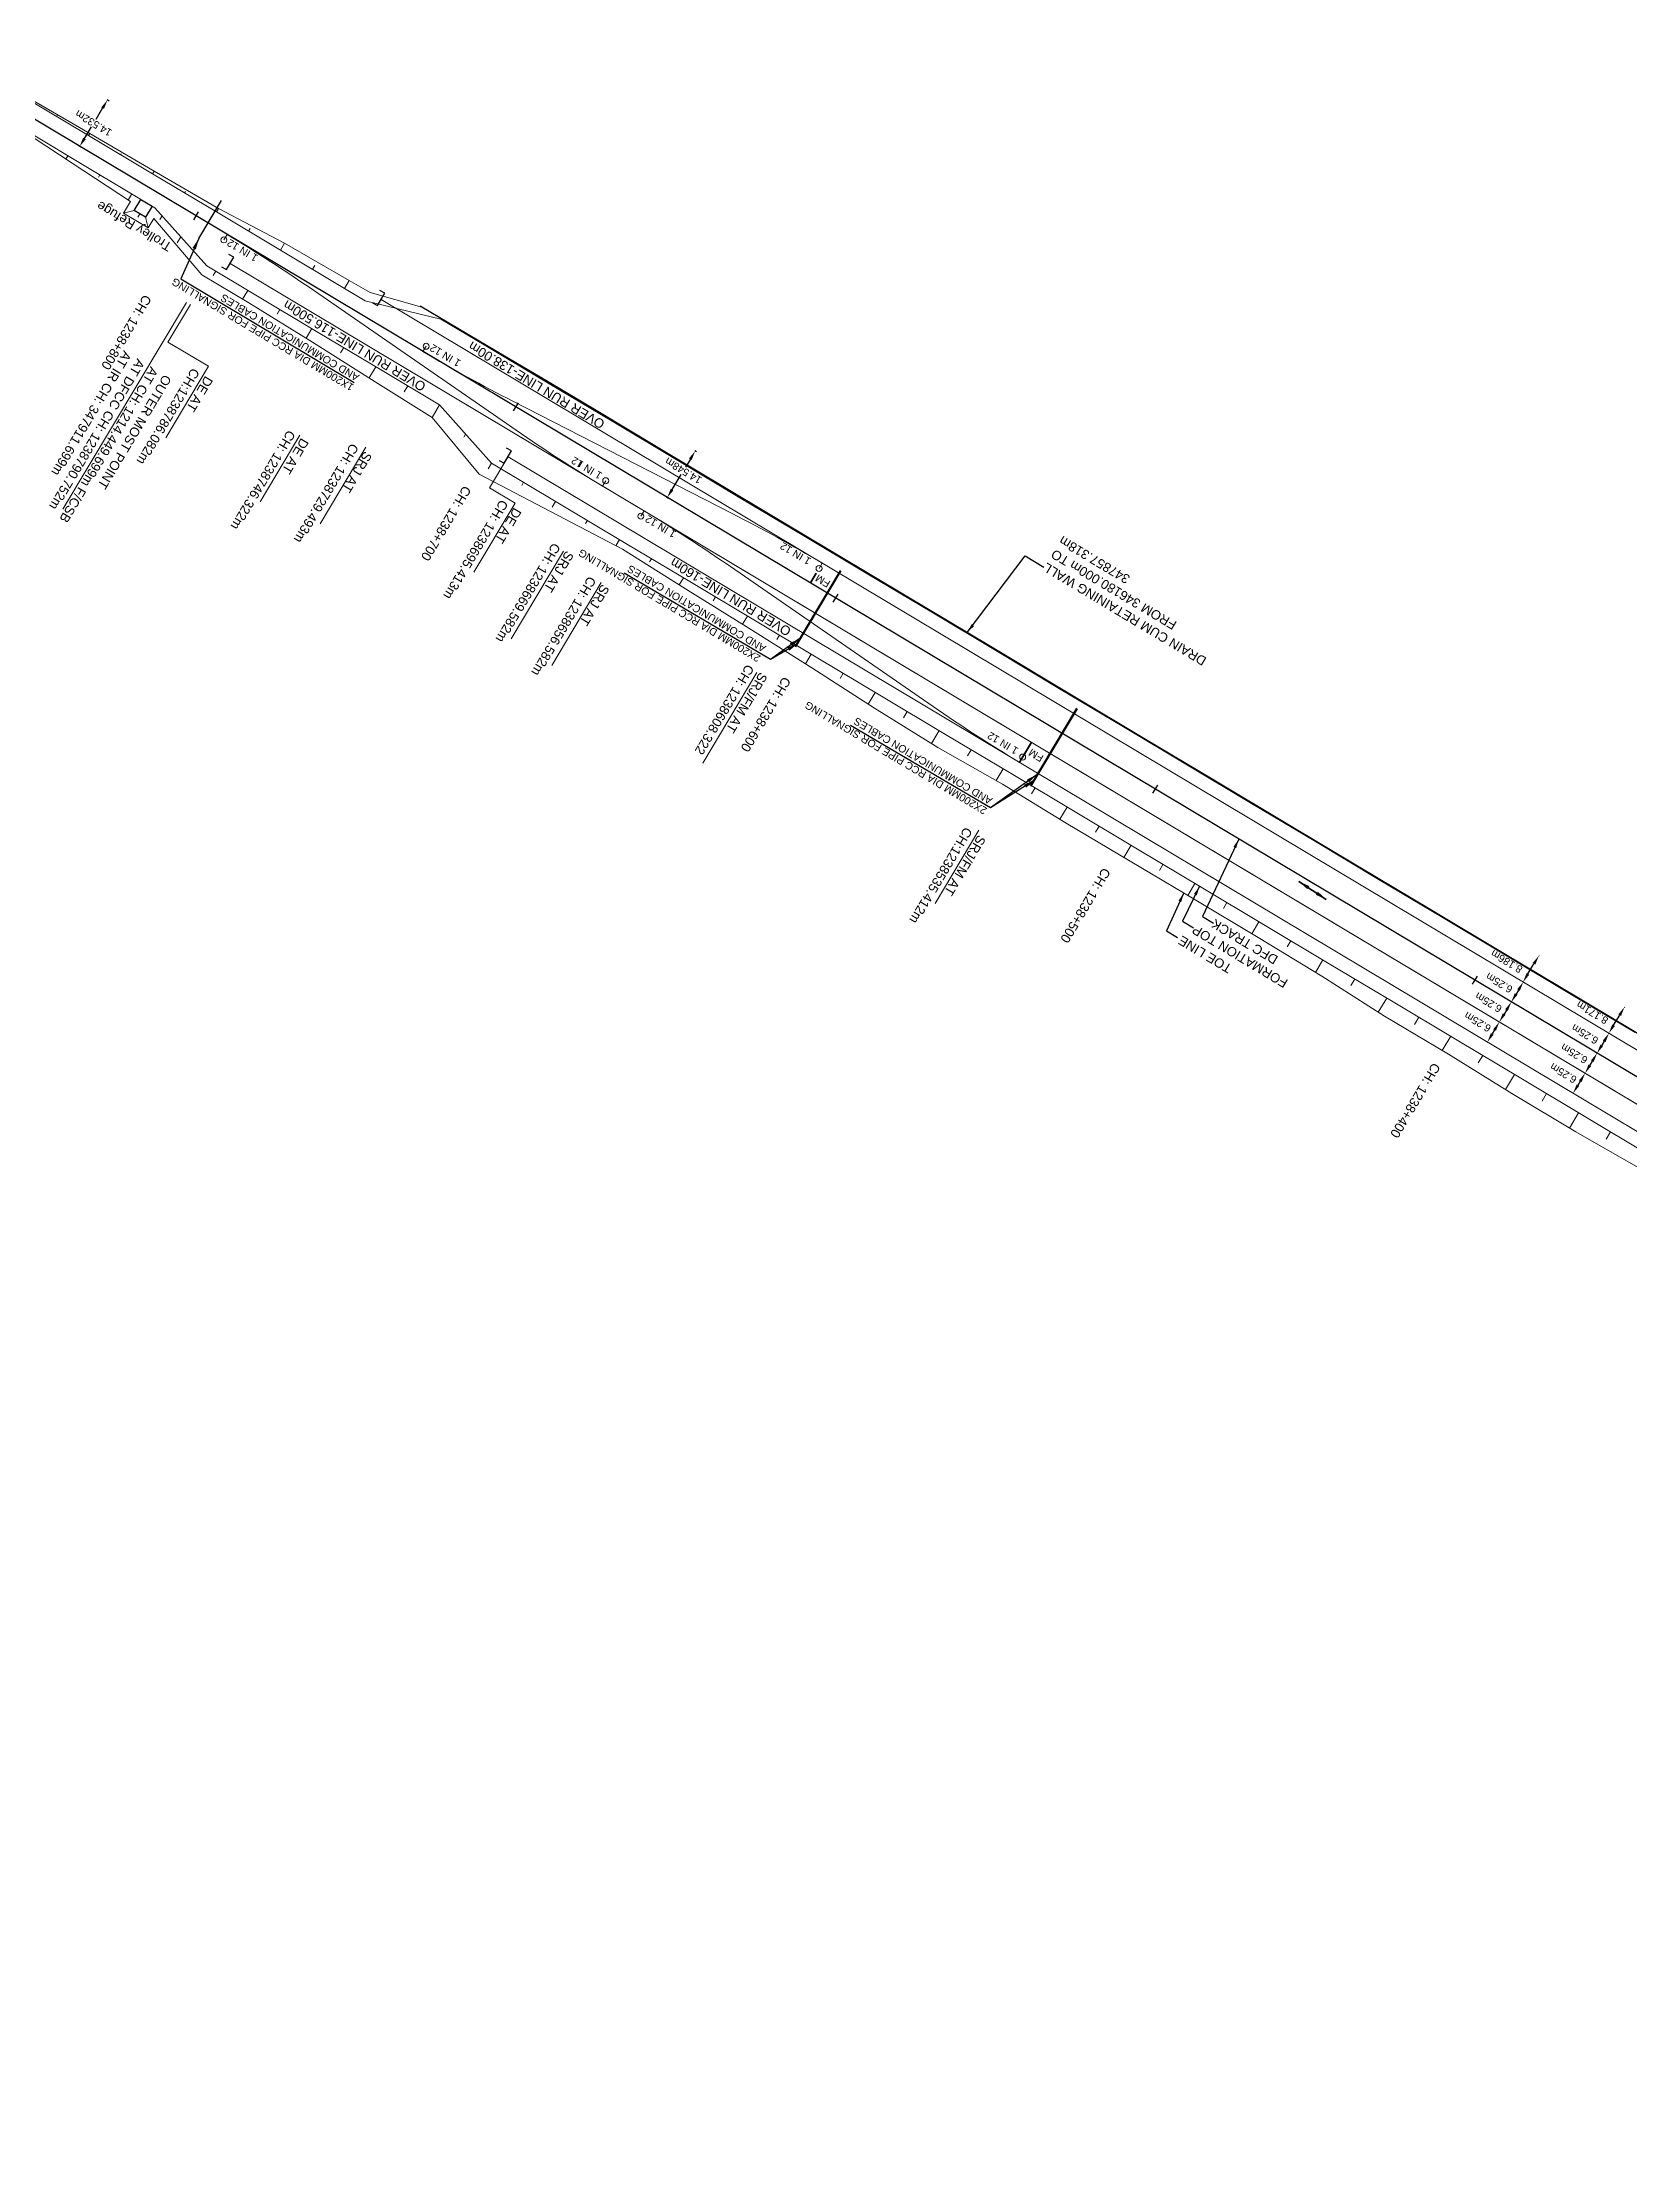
# Model space of a CAD drawing. Header units: metres. Extents: x 593990 to 611207, y 3401545 to 3411811.
# Drawn here: x 604417 to 604843, y 3405052 to 3405623 of the extents above; entities that cross this region are included whole.
import ezdxf
from ezdxf.enums import TextEntityAlignment as Align

# ---------------------------------------------------------------- set-up
doc = ezdxf.new("R2010")
doc.units = ezdxf.units.M
doc.header["$MEASUREMENT"] = 0
doc.linetypes.add('CENTER2', pattern=[1.125, 0.75, -0.125, 0.125, -0.125])
for name, color, linetype, lineweight in [('C-ALIG-DG-LINE', 1, 'CENTER2', 70), ('C-ALIG-LABL-DG', 1, 'Continuous', 25), ("NEW CHAWAPAIL STN. SRJ's", 10, 'Continuous', 0), ('PROPOSED DFCC TOE LINE', 239, 'Continuous', 0), ('PROPOSED DFCC TOE SLOPES', 239, 'Continuous', 0), ('PROPOSED DFCC TRACK', 1, 'Continuous', 0), ('PROPOSED DRAIN CUM RETAINING WALL', 144, 'Continuous', 30), ('PROPOSED FORMATION LINE - PLAN', 187, 'Continuous', 0)]:
    doc.layers.add(name, color=color, linetype=linetype, lineweight=lineweight)
doc.layers.add('Signalling cable pipes', color=234, linetype='Continuous')
doc.layers.add('Trolley Refuse', color=10, linetype='Continuous')
doc.styles.add('Arial', font='arial.ttf')
doc.styles.get("Standard").update_dxf_attribs({"font": 'arial.ttf'})
doc.styles.add('Style-Arial', font='arial.ttf')
doc.dimstyles.new('ISO-25', dxfattribs={"dimtxt": 2.5, "dimasz": 2.5, "dimexe": 1.25, "dimexo": 0.625, "dimtad": 1, "dimtxsty": 'Standard', "dimcen": 2.5, "dimadec": 0, "dimazin": 0, "dimtfac": 1, "dimtmove": 0, "dimatfit": 3, "dimfxl": 1, "dimarcsym": 0})
doc.dimstyles.get("Standard").update_dxf_attribs({"dimtxt": 0.18, "dimasz": 0.18, "dimexe": 0.18, "dimexo": 0.0625, "dimgap": 0.09, "dimtad": 0, "dimtih": 1, "dimtoh": 1, "dimdec": 4, "dimzin": 0, "dimdsep": 46, "dimtxsty": 'Standard', "dimcen": 0.09, "dimadec": 0, "dimazin": 0, "dimtfac": 1, "dimtdec": 4, "dimtofl": 0, "dimtmove": 0, "dimatfit": 3, "dimfxl": 1, "dimtolj": 1, "dimtzin": 0, "dimarcsym": 0})

# ---------------------------------------------------------------- blocks, each defined once
blk = doc.blocks.new('*D307')
at = {"layer": 'Defpoints', "color": 0, "transparency": 16777216}
for p in [(604592.32, 3405513.77), (604592.76, 3405513.51), (604585.27, 3405501.03)]:
    blk.add_point(p, dxfattribs=at)
at = {"layer": 'PROPOSED DFCC TRACK', "color": 0, "lineweight": -2, "transparency": 16777216}
for p, q in [((604591.03, 3405511.63), (604589.75, 3405509.5)), ((604592.65, 3405513.57), (604592.21, 3405513.84)), ((604586.12, 3405503.44), (604588.57, 3405507.53)), ((604585.17, 3405501.1), (604584.72, 3405501.36))]:
    blk.add_line(p, q, dxfattribs=at)
at = {"layer": 'PROPOSED DFCC TRACK', "color": 0, "transparency": 16777216}
for points in [[(604590.67, 3405511.84), (604591.39, 3405511.41), (604592.32, 3405513.77)], [(604585.76, 3405503.66), (604586.48, 3405503.23), (604584.83, 3405501.3)]]:
    blk.add_solid(points, dxfattribs=at)
at = {"layer": 'PROPOSED DFCC TRACK', "color": 0, "lineweight": 0, "transparency": 16777216, "insert": (604589.16, 3405508.52), "char_height": 2, "attachment_point": 5, "rotation": 149, "style": 'Style-Arial'}
blk.add_mtext('\\A1;14.548m', dxfattribs=at)
blk = doc.blocks.new('TerminatorOpen_0.5')
at = {"color": 0, "linetype": 'ByBlock', "lineweight": -2}
for q in [(-1, 0.25), (-1, 0), (-1, -0.25)]:
    blk.add_line((0, 0), q, dxfattribs=at)
blk = doc.blocks.new('*D308')
at = {"layer": 'Defpoints', "color": 0, "transparency": 16777216}
for p in [(604434.52, 3405608.05), (604435.13, 3405607.69), (604427.67, 3405595.22)]:
    blk.add_point(p, dxfattribs=at)
at = {"layer": 'PROPOSED DFCC TRACK', "color": 0, "lineweight": -2, "transparency": 16777216}
for p, q in [((604433.23, 3405605.91), (604431.38, 3405602.8)), ((604435.02, 3405607.75), (604434.41, 3405608.12)), ((604428.34, 3405597.73), (604430.2, 3405600.83)), ((604427.56, 3405595.28), (604426.95, 3405595.64))]:
    blk.add_line(p, q, dxfattribs=at)
at = {"layer": 'PROPOSED DFCC TRACK', "color": 0, "transparency": 16777216}
for points in [[(604432.88, 3405606.12), (604433.59, 3405605.69), (604434.52, 3405608.05)], [(604427.99, 3405597.94), (604428.7, 3405597.51), (604427.06, 3405595.58)]]:
    blk.add_solid(points, dxfattribs=at)
at = {"layer": 'PROPOSED DFCC TRACK', "color": 0, "lineweight": 0, "transparency": 16777216, "insert": (604430.79, 3405601.82), "char_height": 2, "attachment_point": 5, "rotation": 149, "style": 'Style-Arial'}
blk.add_mtext('\\A1;14.532m', dxfattribs=at)
blk = doc.blocks.new('*D196')
at = {"layer": 'Defpoints', "color": 0, "transparency": 16777216}
for p in [(604837.84, 3405357.38), (604834.49, 3405352.1), (604834.64, 3405352.02)]:
    blk.add_point(p, dxfattribs=at)
at = {"layer": 'PROPOSED DFCC TRACK', "color": 0, "lineweight": -2, "transparency": 16777216}
for p, q in [((604837.73, 3405357.44), (604837.59, 3405357.53)), ((604834.53, 3405352.08), (604834.38, 3405352.17)), ((604836.41, 3405355.32), (604835.77, 3405354.25))]:
    blk.add_line(p, q, dxfattribs=at)
at = {"layer": 'PROPOSED DFCC TRACK', "color": 0, "transparency": 16777216}
for points in [[(604836.05, 3405355.54), (604836.77, 3405355.11), (604837.69, 3405357.47)], [(604835.41, 3405354.46), (604836.13, 3405354.04), (604834.49, 3405352.1)]]:
    blk.add_solid(points, dxfattribs=at)
at = {"layer": 'PROPOSED DFCC TRACK', "color": 0, "lineweight": 0, "transparency": 16777216, "insert": (604831.23, 3405357.24), "char_height": 2, "attachment_point": 5, "rotation": 149, "style": 'Style-Arial'}
blk.add_mtext('\\A1;6.25m', dxfattribs=at)
blk = doc.blocks.new('*D207')
at = {"layer": 'Defpoints', "color": 0, "transparency": 16777216}
for p in [(604834.64, 3405352.02), (604831.28, 3405346.74), (604831.43, 3405346.65)]:
    blk.add_point(p, dxfattribs=at)
at = {"layer": 'PROPOSED DFCC TRACK', "color": 0, "lineweight": -2, "transparency": 16777216}
for p, q in [((604834.53, 3405352.08), (604834.38, 3405352.17)), ((604831.32, 3405346.71), (604831.17, 3405346.8)), ((604833.2, 3405349.96), (604832.56, 3405348.89))]:
    blk.add_line(p, q, dxfattribs=at)
at = {"layer": 'PROPOSED DFCC TRACK', "color": 0, "transparency": 16777216}
for points in [[(604832.85, 3405350.17), (604833.56, 3405349.74), (604834.49, 3405352.1)], [(604832.21, 3405349.1), (604832.92, 3405348.67), (604831.28, 3405346.74)]]:
    blk.add_solid(points, dxfattribs=at)
at = {"layer": 'PROPOSED DFCC TRACK', "color": 0, "lineweight": 0, "transparency": 16777216, "insert": (604828.37, 3405352), "char_height": 2, "attachment_point": 5, "rotation": 149, "style": 'Style-Arial'}
blk.add_mtext('\\A1;6.25m', dxfattribs=at)
blk = doc.blocks.new('*D208')
at = {"layer": 'Defpoints', "color": 0, "transparency": 16777216}
for p in [(604831.43, 3405346.65), (604828.07, 3405341.37), (604828.22, 3405341.29)]:
    blk.add_point(p, dxfattribs=at)
at = {"layer": 'PROPOSED DFCC TRACK', "color": 0, "lineweight": -2, "transparency": 16777216}
for p, q in [((604831.32, 3405346.71), (604831.17, 3405346.8)), ((604828.12, 3405341.35), (604827.97, 3405341.44)), ((604830, 3405344.59), (604829.36, 3405343.52))]:
    blk.add_line(p, q, dxfattribs=at)
at = {"layer": 'PROPOSED DFCC TRACK', "color": 0, "transparency": 16777216}
for points in [[(604829.64, 3405344.81), (604830.36, 3405344.38), (604831.28, 3405346.74)], [(604829, 3405343.73), (604829.71, 3405343.31), (604828.07, 3405341.37)]]:
    blk.add_solid(points, dxfattribs=at)
at = {"layer": 'PROPOSED DFCC TRACK', "color": 0, "lineweight": 0, "transparency": 16777216, "insert": (604825.45, 3405346.75), "char_height": 2, "attachment_point": 5, "rotation": 149, "style": 'Style-Arial'}
blk.add_mtext('\\A1;6.25m', dxfattribs=at)
blk = doc.blocks.new('*D209')
at = {"layer": 'Defpoints', "color": 0, "transparency": 16777216}
for p in [(604841.78, 3405364.54), (604841.86, 3405364.5), (604837.59, 3405357.53)]:
    blk.add_point(p, dxfattribs=at)
at = {"layer": 'PROPOSED DFCC TRACK', "color": 0, "lineweight": -2, "transparency": 16777216}
for p, q in [((604841.89, 3405364.48), (604841.97, 3405364.43)), ((604837.69, 3405357.47), (604837.77, 3405357.42)), ((604838.94, 3405359.63), (604840.57, 3405362.35))]:
    blk.add_line(p, q, dxfattribs=at)
at = {"layer": 'PROPOSED DFCC TRACK', "color": 0, "transparency": 16777216}
for points in [[(604840.22, 3405362.57), (604840.93, 3405362.14), (604841.86, 3405364.5)], [(604838.59, 3405359.85), (604839.3, 3405359.42), (604837.66, 3405357.49)]]:
    blk.add_solid(points, dxfattribs=at)
at = {"layer": 'PROPOSED DFCC TRACK', "color": 0, "lineweight": 0, "transparency": 16777216, "insert": (604833.22, 3405363.02), "char_height": 2, "attachment_point": 5, "rotation": 149, "style": 'Style-Arial'}
blk.add_mtext('\\A1;8.171m', dxfattribs=at)
blk = doc.blocks.new('*D210')
at = {"layer": 'Defpoints', "color": 0, "transparency": 16777216}
for p in [(604814.82, 3405371.14), (604811.47, 3405365.86), (604811.62, 3405365.77)]:
    blk.add_point(p, dxfattribs=at)
at = {"layer": 'PROPOSED DFCC TRACK', "color": 0, "lineweight": -2, "transparency": 16777216}
for p, q in [((604813.39, 3405369.08), (604812.75, 3405368.01)), ((604814.72, 3405371.2), (604814.57, 3405371.29)), ((604811.51, 3405365.83), (604811.36, 3405365.92))]:
    blk.add_line(p, q, dxfattribs=at)
at = {"layer": 'PROPOSED DFCC TRACK', "color": 0, "transparency": 16777216}
for points in [[(604813.04, 3405369.29), (604813.75, 3405368.86), (604814.68, 3405371.22)], [(604812.39, 3405368.22), (604813.11, 3405367.79), (604811.47, 3405365.86)]]:
    blk.add_solid(points, dxfattribs=at)
at = {"layer": 'PROPOSED DFCC TRACK', "color": 0, "lineweight": 0, "transparency": 16777216, "insert": (604808.21, 3405371), "char_height": 2, "attachment_point": 5, "rotation": 149, "style": 'Style-Arial'}
blk.add_mtext('\\A1;6.25m', dxfattribs=at)
blk = doc.blocks.new('*D211')
at = {"layer": 'Defpoints', "color": 0, "transparency": 16777216}
for p in [(604811.62, 3405365.77), (604808.26, 3405360.49), (604808.41, 3405360.41)]:
    blk.add_point(p, dxfattribs=at)
at = {"layer": 'PROPOSED DFCC TRACK', "color": 0, "lineweight": -2, "transparency": 16777216}
for p, q in [((604810.19, 3405363.71), (604809.55, 3405362.64)), ((604811.51, 3405365.83), (604811.36, 3405365.92)), ((604808.3, 3405360.47), (604808.16, 3405360.56))]:
    blk.add_line(p, q, dxfattribs=at)
at = {"layer": 'PROPOSED DFCC TRACK', "color": 0, "transparency": 16777216}
for points in [[(604809.19, 3405362.85), (604809.9, 3405362.43), (604808.26, 3405360.49)], [(604809.83, 3405363.93), (604810.54, 3405363.5), (604811.47, 3405365.86)]]:
    blk.add_solid(points, dxfattribs=at)
at = {"layer": 'PROPOSED DFCC TRACK', "color": 0, "lineweight": 0, "transparency": 16777216, "insert": (604805.35, 3405365.75), "char_height": 2, "attachment_point": 5, "rotation": 149, "style": 'Style-Arial'}
blk.add_mtext('\\A1;6.25m', dxfattribs=at)
blk = doc.blocks.new('*D212')
at = {"layer": 'Defpoints', "color": 0, "transparency": 16777216}
for p in [(604808.41, 3405360.41), (604805.06, 3405355.13), (604805.21, 3405355.04)]:
    blk.add_point(p, dxfattribs=at)
at = {"layer": 'PROPOSED DFCC TRACK', "color": 0, "lineweight": -2, "transparency": 16777216}
for p, q in [((604806.98, 3405358.35), (604806.34, 3405357.28)), ((604808.3, 3405360.47), (604808.16, 3405360.56)), ((604805.1, 3405355.1), (604804.95, 3405355.19))]:
    blk.add_line(p, q, dxfattribs=at)
at = {"layer": 'PROPOSED DFCC TRACK', "color": 0, "transparency": 16777216}
for points in [[(604805.98, 3405357.49), (604806.7, 3405357.06), (604805.06, 3405355.13)], [(604806.62, 3405358.56), (604807.34, 3405358.13), (604808.26, 3405360.49)]]:
    blk.add_solid(points, dxfattribs=at)
at = {"layer": 'PROPOSED DFCC TRACK', "color": 0, "lineweight": 0, "transparency": 16777216, "insert": (604802.43, 3405360.51), "char_height": 2, "attachment_point": 5, "rotation": 149, "style": 'Style-Arial'}
blk.add_mtext('\\A1;6.25m', dxfattribs=at)
blk = doc.blocks.new('*D213')
at = {"layer": 'Defpoints', "color": 0, "transparency": 16777216}
for p in [(604818.77, 3405378.31), (604818.85, 3405378.27), (604814.57, 3405371.29)]:
    blk.add_point(p, dxfattribs=at)
at = {"layer": 'PROPOSED DFCC TRACK', "color": 0, "lineweight": -2, "transparency": 16777216}
for p, q in [((604815.93, 3405373.39), (604817.56, 3405376.12)), ((604818.88, 3405378.25), (604818.96, 3405378.2)), ((604814.68, 3405371.22), (604814.75, 3405371.18))]:
    blk.add_line(p, q, dxfattribs=at)
at = {"layer": 'PROPOSED DFCC TRACK', "color": 0, "transparency": 16777216}
for points in [[(604817.21, 3405376.34), (604817.92, 3405375.91), (604818.85, 3405378.27)], [(604815.57, 3405373.6), (604816.28, 3405373.17), (604814.64, 3405371.24)]]:
    blk.add_solid(points, dxfattribs=at)
at = {"layer": 'PROPOSED DFCC TRACK', "color": 0, "lineweight": 0, "transparency": 16777216, "insert": (604810.21, 3405376.77), "char_height": 2, "attachment_point": 5, "rotation": 149, "style": 'Style-Arial'}
blk.add_mtext('\\A1;8.186m', dxfattribs=at)
blk = doc.blocks.new('Tick Hor')
blk.add_lwpolyline([(-0.5, 0), (0.5, 0)])

msp = doc.modelspace()

# ---------------------------------------------------------------- linework, layer by layer
at = {"layer": 'C-ALIG-DG-LINE', "color": 1, "linetype": 'Continuous', "lineweight": 30, "flags": 128}
msp.add_lwpolyline([(606968.149, 3404077.0385), (604380.3628, 3405623.4864)], dxfattribs=at)
at = {"layer": "NEW CHAWAPAIL STN. SRJ's", "lineweight": 13, "flags": 128}
for points in [[(604455.7172, 3405553.6421), (604422.576, 3405498.1846)], [(604456.792, 3405553.16), (604450.7638, 3405543.0725), (604461.6797, 3405536.5492), (604450.1802, 3405517.3063)], [(604475.5311, 3405500.1861), (604486.2191, 3405518.0713)], [(604491.5997, 3405494.2665), (604503.8992, 3405514.8481)], [(604542.0009, 3405512.1703), (604537.098, 3405503.966), (604544.0201, 3405499.8293), (604532.9095, 3405481.2371)], [(604557.0094, 3405486.9326), (604542.9123, 3405463.3428)], [(604567.1303, 3405478.5263), (604553.8214, 3405456.2555)], [(604608.9197, 3405454.3774), (604594.3449, 3405429.9883)], [(604668.4884, 3405411.9881), (604656.7263, 3405392.3056)]]:
    msp.add_lwpolyline(points, dxfattribs=at)
at = {"layer": 'PROPOSED DFCC TOE LINE', "lineweight": 0, "flags": 128}
for points in [[(604412.4876, 3405609.088), (604429.8059, 3405599.0799), (604447.0402, 3405588.9313), (604464.3559, 3405578.9188), (604482.0819, 3405569.593), (604499.4241, 3405559.6248), (604505.0387, 3405556.3889), (604518.958, 3405552.4711)], [(604459.8201, 3405561.1511), (604446.9845, 3405576.2711), (604445.4474, 3405573.7064), (604438.8608, 3405577.654), (604440.7344, 3405580.7801), (604425.0296, 3405591.0874), (604408.2953, 3405602.0728)], [(604521.7176, 3405522.8268), (604506.4467, 3405532.3882), (604489.5369, 3405543.0799), (604472.5092, 3405553.5742), (604459.8201, 3405561.1511)], [(604846.1544, 3405321.0841), (604828.7765, 3405330.9925), (604811.6279, 3405341.2846), (604794.6243, 3405351.8193), (604777.4343, 3405362.042), (604760.5594, 3405372.7922), (604743.4618, 3405383.1696), (604726.3252, 3405393.4818), (604709.1315, 3405403.6983), (604691.9218, 3405413.8882), (604674.8804, 3405424.3597), (604657.4785, 3405434.2279), (604640.4774, 3405444.7667), (604623.6432, 3405455.5849), (604606.7042, 3405466.2278), (604589.7475, 3405476.841), (604572.7936, 3405487.4589), (604534.3117, 3405507.5988)]]:
    msp.add_lwpolyline(points, dxfattribs=at)
at = {"layer": 'PROPOSED DFCC TOE SLOPES', "flags": 128}
for points in [[(604420.8881, 3405603.6373), (604421.0205, 3405603.8588)], [(604429.4721, 3405598.5075), (604429.812, 3405599.0763)], [(604423.9133, 3405593.0923), (604423.3673, 3405592.1787)], [(604438.0561, 3405593.3777), (604438.2427, 3405593.6899)], [(604432.4973, 3405587.9625), (604432.1161, 3405587.3246)], [(604446.6402, 3405588.248), (604447.0464, 3405588.9278)], [(604441.0813, 3405582.8327), (604440.1025, 3405581.1948)], [(604455.2242, 3405583.1182), (604455.4642, 3405583.5198)], [(604441.7272, 3405578.3721), (604438.8608, 3405577.654)], [(604443.2282, 3405577.4724), (604442.6911, 3405576.5763)], [(604444.7293, 3405576.5728), (604445.4474, 3405573.7064)], [(604449.2177, 3405576.9539), (604448.6288, 3405575.9684)], [(604463.8082, 3405577.9884), (604464.3622, 3405578.9155)], [(604454.2493, 3405571.3232), (604453.2704, 3405569.6852)], [(604472.3922, 3405572.8587), (604472.8087, 3405573.5556)], [(604480.9763, 3405567.7289), (604482.0881, 3405569.5894)], [(604489.5603, 3405562.5991), (604490.1597, 3405563.6022)], [(604463.6273, 3405562.0784), (604462.9225, 3405560.899)], [(604498.1443, 3405557.4693), (604499.4302, 3405559.6212)], [(604472.2113, 3405556.9486), (604470.8035, 3405554.5928)], [(604480.7953, 3405551.8189), (604480.0635, 3405550.5942)], [(604489.3794, 3405546.6891), (604487.8455, 3405544.1223)], [(604497.9634, 3405541.5593), (604497.1377, 3405540.1777)], [(604506.5474, 3405536.4296), (604504.767, 3405533.4503)], [(604515.1314, 3405531.2998), (604514.1857, 3405529.7173)], [(604523.7155, 3405526.17), (604521.7176, 3405522.8268)], [(604530.6964, 3405518.3577), (604530.1909, 3405517.5118)], [(604537.6774, 3405510.5455), (604536.7733, 3405509.0326)], [(604561.8722, 3405510.8143), (604561.1734, 3405509.672)], [(604561.8832, 3405510.8076), (604561.1881, 3405509.6625)], [(604546.2614, 3405505.4157), (604545.7559, 3405504.5697)], [(604554.8454, 3405500.2859), (604553.9413, 3405498.773)], [(604563.4295, 3405495.1562), (604562.9239, 3405494.3102)], [(604572.0135, 3405490.0264), (604571.1094, 3405488.5135)], [(604580.5975, 3405484.8966), (604580.092, 3405484.0507)], [(604589.1815, 3405479.7669), (604588.0634, 3405477.8958)], [(604597.7656, 3405474.6371), (604597.1535, 3405473.6129)], [(604606.3496, 3405469.5073), (604605.0198, 3405467.2821)], [(604614.9336, 3405464.3775), (604614.2123, 3405463.1706)], [(604623.5176, 3405459.2478), (604621.9605, 3405456.6422)], [(604632.1017, 3405454.118), (604631.2449, 3405452.6842)], [(604640.6857, 3405448.9882), (604638.8051, 3405445.8414)], [(604649.2697, 3405443.8585), (604648.2794, 3405442.2013)], [(604657.8537, 3405438.7287), (604655.7897, 3405435.2747)], [(604666.4378, 3405433.5989), (604665.4443, 3405431.9365)], [(604675.0218, 3405428.4692), (604673.1518, 3405425.3399)], [(604683.6058, 3405423.3394), (604682.657, 3405421.7518)], [(604692.1898, 3405418.2096), (604690.229, 3405414.9284)], [(604700.7739, 3405413.0799), (604699.7955, 3405411.4427)], [(604709.3579, 3405407.9501), (604707.4219, 3405404.7105)], [(604717.9419, 3405402.8203), (604716.9811, 3405401.2126)], [(604726.5259, 3405397.6905), (604724.6173, 3405394.4966)], [(604735.11, 3405392.5608), (604734.1506, 3405390.9554)], [(604743.694, 3405387.431), (604741.7595, 3405384.194)], [(604752.278, 3405382.3012), (604751.2951, 3405380.6565)], [(604760.862, 3405377.1715), (604758.861, 3405373.823)], [(604769.446, 3405372.0417), (604768.3833, 3405370.2633)], [(604778.0301, 3405366.9119), (604775.758, 3405363.1099)], [(604786.6141, 3405361.7822), (604785.4679, 3405359.8642)], [(604795.1981, 3405356.6524), (604792.9168, 3405352.8348)], [(604803.7821, 3405351.5226), (604802.6096, 3405349.5605)], [(604812.3662, 3405346.3929), (604809.9388, 3405342.331)], [(604820.9502, 3405341.2631), (604819.7245, 3405339.212)], [(604829.5342, 3405336.1333), (604827.073, 3405332.0148)], [(604838.1182, 3405331.0035), (604836.9287, 3405329.013)]]:
    msp.add_lwpolyline(points, dxfattribs=at)
at = {"layer": 'PROPOSED DFCC TRACK', "color": 10, "linetype": 'Continuous', "lineweight": 13, "flags": 128}
for points in [[(604465.7883, 3405570.495), (604466.6433, 3405571.9256)], [(604520.084, 3405541.9313), (604519.229, 3405540.5007)], [(604568.3047, 3405505.8339), (604567.4498, 3405504.4032)], [(604577.7541, 3405496.3038), (604578.609, 3405497.7345)], [(604625.5928, 3405482.2776), (604626.4477, 3405483.7083)], [(604680.2705, 3405431.6427), (604679.4155, 3405430.2121)]]:
    msp.add_lwpolyline(points, dxfattribs=at)
at = {"layer": 'PROPOSED DFCC TRACK', "linetype": 'Continuous'}
for points in [[(604567.4498, 3405504.4032, -0.0156356), (604544.2627, 3405519.3682), (604489.8303, 3405556.9606, 0.0156356), (604466.6433, 3405571.9256)], [(604626.4477, 3405483.7083, 0.0156356), (604602.2844, 3405497.0396), (604543.3929, 3405527.1691, -0.01563591), (604519.229, 3405540.5007)], [(604578.609, 3405497.7345, -0.01563582), (604601.7964, 3405482.7692), (604656.2285, 3405445.1771, 0.0156356), (604679.4155, 3405430.2121)]]:
    msp.add_lwpolyline(points, format="xyb", dxfattribs=at)
at = {"layer": 'PROPOSED DFCC TRACK', "linetype": 'Continuous', "lineweight": 25, "flags": 128}
for points in [[(604465.1703, 3405563.2812), (604466.4579, 3405562.5117), (604468.4339, 3405565.8183), (604467.1463, 3405566.5878)], [(604505.7114, 3405553.6132), (604506.999, 3405552.8437), (604508.975, 3405556.1503), (604507.6874, 3405556.9198)], [(604539.7253, 3405511.2865), (604541.0129, 3405510.517), (604542.9889, 3405513.8236), (604541.7013, 3405514.5931)]]:
    msp.add_lwpolyline(points, dxfattribs=at)
at = {"layer": 'PROPOSED DFCC TRACK', "linetype": 'Continuous', "flags": 128}
for points in [[(604467.4459, 3405564.165), (606726.5509, 3404214.1353)], [(604507.9882, 3405554.4991), (606316.006, 3404474.0368)], [(604542.0713, 3405512.2883), (606023.3787, 3404627.0665)]]:
    msp.add_lwpolyline(points, dxfattribs=at)
at = {"layer": 'PROPOSED DFCC TRACK', "linetype": 'Continuous', "lineweight": 0, "const_width": 0.5, "flags": 128}
for points in [[(604624.8447, 3405481.0257), (604623.2416, 3405478.3432)], [(604679.4155, 3405430.2121), (604682.6216, 3405435.5771)]]:
    msp.add_lwpolyline(points, dxfattribs=at)
at = {"layer": 'PROPOSED DFCC TRACK', "color": 10, "linetype": 'Continuous', "lineweight": 13}
for centre in [(604465.7883, 3405570.495), (604520.084, 3405541.9313), (604568.3047, 3405505.8339), (604577.7541, 3405496.3038), (604625.5928, 3405482.2776), (604680.2705, 3405431.6427)]:
    msp.add_circle(centre, 0.8, dxfattribs=at)
at = {"layer": 'PROPOSED DRAIN CUM RETAINING WALL', "flags": 128}
msp.add_lwpolyline([(604850.4346, 3405354.3591), (604829.9328, 3405366.6204), (604809.1151, 3405379.0808), (604789.6953, 3405390.6828), (604770.6394, 3405402.0773), (604750.9733, 3405413.8315), (604731.6286, 3405425.3937), (604712.8075, 3405436.6596), (604693.8626, 3405447.9997), (604671.6042, 3405461.3173), (604649.0248, 3405474.8308), (604582.4255, 3405514.6417), (604566.1896, 3405524.4373), (604552.6617, 3405532.4353), (604539.185, 3405540.403), (604518.5219, 3405552.7313)], dxfattribs=at)
at = {"layer": 'PROPOSED FORMATION LINE - PLAN', "lineweight": 0, "flags": 128}
for points in [[(604524.0769, 3405549.2531), (604503.6979, 3405554.1506), (604498.1382, 3405557.473), (604480.9701, 3405567.7325), (604463.8021, 3405577.9921), (604446.6341, 3405588.2516), (604429.466, 3405598.5112), (604412.298, 3405608.7707)], [(604461.2302, 3405563.5109), (604447.2683, 3405579.1354), (604442.7867, 3405581.8136), (604425.6187, 3405592.0731), (604408.4506, 3405602.3327)], [(604523.7155, 3405526.17), (604508.2528, 3405535.4104), (604491.0848, 3405545.67), (604473.9167, 3405555.9295), (604461.2302, 3405563.5109)], [(604844.7053, 3405357.6472), (604827.5372, 3405367.9068), (604810.3692, 3405378.1663), (604793.2011, 3405388.4259), (604776.0331, 3405398.6854), (604758.865, 3405408.9449), (604741.697, 3405419.2045), (604724.5289, 3405429.464), (604707.3609, 3405439.7235), (604690.1928, 3405449.9831), (604673.0248, 3405460.2426), (604655.8567, 3405470.5022), (604638.6887, 3405480.7617), (604621.5206, 3405491.0212), (604604.3526, 3405501.2808), (604587.1845, 3405511.5403), (604570.0165, 3405521.7999), (604552.8484, 3405532.0594), (604535.6804, 3405542.3189), (604524.0769, 3405549.2531)], [(604523.7155, 3405526.17), (604537.6774, 3405510.5455)], [(604848.4077, 3405324.8546), (604831.2396, 3405335.1142), (604814.0716, 3405345.3737), (604796.9035, 3405355.6333), (604779.7355, 3405365.8928), (604762.5674, 3405376.1523), (604745.3994, 3405386.4119), (604728.2313, 3405396.6714), (604711.0633, 3405406.9309), (604693.8952, 3405417.1905), (604676.7272, 3405427.45), (604659.5591, 3405437.7096), (604642.3911, 3405447.9691), (604625.223, 3405458.2286), (604608.055, 3405468.4882), (604590.8869, 3405478.7477), (604573.7189, 3405489.0073), (604537.6774, 3405510.5455)]]:
    msp.add_lwpolyline(points, dxfattribs=at)
at = {"layer": 'Signalling cable pipes', "lineweight": 30}
for points in [[(604459.0362, 3405570.8892), (604465.1343, 3405581.0935)], [(604619.1893, 3405461.334), (604631.3854, 3405481.7427)], [(604619.361, 3405461.2314), (604631.5571, 3405481.6401)], [(604682.3459, 3405423.9124), (604694.7857, 3405444.7288)], [(604682.5176, 3405423.8098), (604694.9573, 3405444.6262)]]:
    msp.add_lwpolyline(points, dxfattribs=at)
at = {"layer": 'Trolley Refuse'}
msp.add_lwpolyline([(604443.5265, 3405581.3742), (604446.5286, 3405579.5749), (604444.7293, 3405576.5728), (604441.7272, 3405578.3721)], close=True, dxfattribs=at)

# ---------------------------------------------------------------- block references
at = {"layer": 'C-ALIG-LABL-DG', "color": 1, "linetype": 'Continuous', "lineweight": 25, "xscale": 2.500000000000004, "yscale": 2.500000000000004, "zscale": 2.500000000000004, "rotation": 239.137674570676}
for p in [(604458.2753, 3405576.9263), (604544.1155, 3405525.6286), (604629.9558, 3405474.3309), (604715.796, 3405423.0332), (604801.6363, 3405371.7355)]:
    msp.add_blockref('Tick Hor', p, dxfattribs=at)

# ---------------------------------------------------------------- texts
at = {"layer": "NEW CHAWAPAIL STN. SRJ's", "lineweight": 13}
for s, p in [('OVER RUN LINE-116.500m', (604500.8379, 3405542.0457)), ('OVER RUN LINE-138.00m', (604549.7262, 3405531.476)), ('OVER RUN LINE-160m', (604601.8239, 3405474.5777))]:
    msp.add_text(s, height=2.5, rotation=148.898117, dxfattribs=at).set_placement(p, align=Align.MIDDLE_CENTER)
at = {"layer": "NEW CHAWAPAIL STN. SRJ's", "lineweight": 13, "char_height": 2.5, "attachment_point": 4, "rotation": 239.137675, "line_spacing_factor": 0.648, "style": 'Style-Arial'}
for s, insert, width in [('\\pxsm1;OUTER MOST POINT\\PAT CH: 1214.449.699m F/CSB \\PAT DFCC CH: 1238790.752m{\\C7;\\PAT IR CH: 347911.699m}', (604445.3718, 3405537.1207), 54.830593), ('\\pxsm1;DE AT CH:1238786.082m', (604460.1002, 3405534.601), 36.986512), ('\\pxsm1;DE AT\\PCH: 1238746.322m ', (604485.8317, 3405517.9339), 36.55382), ('\\pxsm1;SRJ AT \\PCH: 1238729.493m', (604502.8109, 3405514.3887), 39.290464), ('\\pxsm1;DE AT \\PCH: 1238695.413m', (604542.9594, 3405499.2687), 36.625401), ('\\pxsm1;SRJ AT \\PCH: 1238669.582m', (604556.9946, 3405487.6595), 39.632191), ('\\pxsm1;SRJ AT \\PCH: 1238656.582m', (604566.5667, 3405478.6895), 38.43392), ('\\pxsm1;SRJ/FM AT\\PCH: 1238608.322', (604608.9903, 3405455.0436), 45.245728), ('\\pxsm1;SRJ/FM AT CH:1238535.412m', (604667.6, 3405411.3506), 44.855346)]:
    msp.add_mtext(s, dxfattribs=dict(at, insert=insert, width=width))
at = {"layer": 'PROPOSED DFCC TOE LINE', "lineweight": 0}
msp.add_text('TOE LINE', height=2.5, rotation=149, dxfattribs=at).set_placement((604723.0552, 3405383.7959, 306.8582), align=Align.RIGHT)
at = {"layer": 'PROPOSED DFCC TRACK', "color": 10, "linetype": 'Continuous', "lineweight": -3, "ltscale": 5}
msp.add_text('DFC TRACK', height=2.5, rotation=149, dxfattribs=at).set_placement((604731.9437, 3405388.2598), align=Align.RIGHT)
at = {"layer": 'PROPOSED DFCC TRACK', "color": 10, "linetype": 'Continuous', "lineweight": 13, "char_height": 2, "attachment_point": 4, "rotation": 149.137675, "line_spacing_factor": 0.60036, "style": 'Style-Arial'}
for s, insert in [('1 IN 12', (604474.6265, 3405565.3681)), ('1 IN 12', (604529.078, 3405537.1341)), ('1 IN 12', (604567.0523, 3405506.9254)), ('1 IN 12', (604586.9031, 3405491.2149)), ('1 IN 12', (604623.1342, 3405483.9486)), ('FM', (604628.32, 3405477.874)), ('1 IN 12', (604678.7952, 3405433.0477)), ('FM', (604685.5761, 3405431.0494))]:
    msp.add_mtext(s, dxfattribs=dict(at, insert=insert))
at = {"layer": 'PROPOSED DRAIN CUM RETAINING WALL', "insert": (604685.4418, 3405481.8044), "char_height": 2.5, "width": 50.815458, "attachment_point": 3, "rotation": 149.137675, "style": 'Style-Arial'}
msp.add_mtext('DRAIN CUM RETAINING WALL \\PFROM 346180.000m TO 347857.318m', dxfattribs=at)
at = {"layer": 'PROPOSED FORMATION LINE - PLAN', "lineweight": 0}
msp.add_text('FORMATION TOP', height=2.5, rotation=149, dxfattribs=at).set_placement((604726.7635, 3405386.647, 306.8582), align=Align.RIGHT)
at = {"layer": 'Signalling cable pipes', "linetype": 'Continuous', "lineweight": 13, "style": 'Style-Arial'}
for s, p in [('1X200MM DIA RCC PIPE FOR SIGNALLING ', (604500.8832, 3405531.5131)), ('AND COMMUNICATION CABLES', (604502.3287, 3405534.1779)), ('2X200MM DIA RCC PIPE FOR SIGNALLING ', (604610.1002, 3405458.7273)), ('AND COMMUNICATION CABLES', (604611.5457, 3405461.3921)), ('2X200MM DIA RCC PIPE FOR SIGNALLING ', (604670.8927, 3405417.8248)), ('AND COMMUNICATION CABLES', (604672.3381, 3405420.4896))]:
    msp.add_text(s, height=2, rotation=149.137675, dxfattribs=at).set_placement(p)
at = {"layer": 'Trolley Refuse'}
msp.add_text('Trolley Refuge', height=2.5, rotation=149.17669, dxfattribs=at).set_placement((604452.0732, 3405569.3956))

# ---------------------------------------------------------------- dimensions: what is measured, and where the dimension line sits
at = {"layer": 'PROPOSED DFCC TRACK', "color": 10, "lineweight": 0}
dim = msp.add_aligned_dim(p1=(604427.669, 3405595.2165), p2=(604435.1255, 3405607.6898), distance=0.7082, dimstyle='Standard', override={"dimtxt": 2, "dimasz": 2.5, "dimexe": 0.125, "dimexo": 0.125, "dimgap": 0.125, "dimtad": 1, "dimtih": 0, "dimtoh": 0, "dimdec": 3, "dimzin": 11, "dimpost": 'm', "dimtxsty": 'Style-Arial', "dimsah": 1, "dimadec": 4, "dimazin": 3, "dimtmove": 2, "dimatfit": 1, "dimldrblk": 'TerminatorOpen_0.5', "dimfrac": 2, "dimtzin": 11}, dxfattribs=at)
dim.commit()
dim.dimension.update_dxf_attribs({"geometry": '*D308', "text_midpoint": (604430.7894, 3405601.8165), "text_rotation": 149})
dim = msp.add_linear_dim(base=(604592.3178, 3405513.7714), p1=(604585.2733, 3405501.0329), p2=(604592.7594, 3405513.5064), angle=59.029901, dimstyle='Standard', override={"dimtxt": 2, "dimasz": 2.5, "dimexe": 0.125, "dimexo": 0.125, "dimgap": 0.125, "dimtad": 1, "dimtih": 0, "dimtoh": 0, "dimdec": 3, "dimzin": 11, "dimpost": 'm', "dimtxsty": 'Style-Arial', "dimsah": 1, "dimadec": 4, "dimazin": 3, "dimtmove": 2, "dimatfit": 1, "dimldrblk": 'TerminatorOpen_0.5', "dimfrac": 2, "dimtzin": 11}, dxfattribs=at)
dim.commit()
dim.dimension.update_dxf_attribs({"geometry": '*D307', "text_midpoint": (604589.1646, 3405508.5174), "dimtype": 129, "text_rotation": 149})
for base, p1, p2, angle, picture, middle in [((604818.84882, 3405378.26604), (604814.56847, 3405371.28826), (604818.77451, 3405378.31055), 59.08027, '*D213', (604810.20563, 3405376.77137)), ((604808.2636, 3405360.4941), (604811.6184, 3405365.7702), (604808.4123, 3405360.4052), 239.137675, '*D211', (604805.3534, 3405365.7527)), ((604811.4697, 3405365.8591), (604814.8245, 3405371.1353), (604811.6184, 3405365.7702), 239.137675, '*D210', (604808.2116, 3405370.9966)), ((604805.0575, 3405355.1291), (604808.4123, 3405360.4052), (604805.2062, 3405355.0402), 239.137675, '*D212', (604802.4287, 3405360.5089)), ((604841.8582, 3405364.4986), (604837.5854, 3405357.5334), (604841.7839, 3405364.5431), 59.08027, '*D209', (604833.2226, 3405363.0166)), ((604834.4866, 3405352.1043), (604837.8414, 3405357.3805), (604834.6353, 3405352.0154), 239.137675, '*D196', (604831.2285, 3405357.2417)), ((604831.2805, 3405346.7393), (604834.6353, 3405352.0154), (604831.4292, 3405346.6504), 239.137675, '*D207', (604828.3703, 3405351.9979)), ((604828.0744, 3405341.3743), (604831.4292, 3405346.6504), (604828.2231, 3405341.2854), 239.137675, '*D208', (604825.4457, 3405346.7541))]:
    dim = msp.add_linear_dim(base=base, p1=p1, p2=p2, angle=angle, text='<>m', dimstyle='Standard', override={"dimtxt": 2, "dimasz": 2.5, "dimexe": 0.125, "dimexo": 0.125, "dimgap": 0.125, "dimtad": 1, "dimtih": 0, "dimtoh": 0, "dimdec": 3, "dimzin": 11, "dimtxsty": 'Style-Arial', "dimsah": 1, "dimadec": 4, "dimazin": 3, "dimtmove": 2, "dimatfit": 1, "dimldrblk": 'TerminatorOpen_0.5', "dimfrac": 2, "dimtzin": 11}, dxfattribs=at)
    dim.commit()
    dim.dimension.update_dxf_attribs({"geometry": picture, "text_midpoint": middle, "dimtype": 129, "text_rotation": 149})

# ---------------------------------------------------------------- leaders
at = {"layer": 'PROPOSED DFCC TOE LINE', "lineweight": 0}
msp.add_leader([(604723.5127, 3405395.153), (604718.8506, 3405384.9417), (604721.8098, 3405383.1591)], dimstyle='ISO-25', override={"dimtxt": 3, "dimasz": 2.5, "dimgap": 0.625, "dimtad": 0, "dimdec": 3, "dimzin": 2, "dimtdec": 3}, dxfattribs=at)
at = {"layer": 'PROPOSED DFCC TRACK', "color": 10, "linetype": 'Continuous', "lineweight": -3, "ltscale": 5}
msp.add_leader([(604738.2751, 3405409.5998, 130.919), (604728.5504, 3405388.8258, 130.919), (604731.5096, 3405387.0433, 130.919)], dimstyle='ISO-25', override={"dimtxt": 3, "dimasz": 2.5, "dimgap": 0.625, "dimtad": 0, "dimdec": 3, "dimzin": 2, "dimtdec": 3}, dxfattribs=at)
at = {"layer": 'PROPOSED DFCC TRACK', "linetype": 'Continuous', "lineweight": 0}
for points in [[(604754.4601, 3405398.219), (604761.7662, 3405393.4232)], [(604761.7662, 3405393.4232), (604754.4601, 3405398.219)]]:
    msp.add_leader(points, dimstyle='ISO-25', override={"dimtxt": 3, "dimasz": 3, "dimtad": 0, "dimdec": 3, "dimzin": 2, "dimtdec": 3}, dxfattribs=at)
at = {"layer": 'PROPOSED DRAIN CUM RETAINING WALL', "linetype": 'Continuous', "lineweight": 0, "ltscale": 5}
msp.add_leader([(604665.3641, 3405465.0564), (604680.9621, 3405485.6518), (604685.9685, 3405482.6601)], dimstyle='ISO-25', override={"dimtxt": 3, "dimtad": 0, "dimdec": 3, "dimzin": 2, "dimtdec": 3}, dxfattribs=at)
at = {"layer": 'PROPOSED FORMATION LINE - PLAN', "lineweight": 0}
msp.add_leader([(604727.7605, 3405396.9528), (604723.15, 3405387.5742), (604726.1091, 3405385.7916)], dimstyle='ISO-25', override={"dimtxt": 3, "dimasz": 2.5, "dimgap": 0.625, "dimtad": 0, "dimdec": 3, "dimzin": 2, "dimtdec": 3}, dxfattribs=at)
at = {"layer": 'Signalling cable pipes', "lineweight": 13}
for points in [[(604459.0362, 3405570.8892), (604454.2161, 3405560.0098), (604500.7833, 3405532.1745)], [(604619.9409, 3405462.1417), (604612.594, 3405457.8745), (604573.2777, 3405481.0325)], [(604620.5077, 3405463.5402), (604612.594, 3405457.8745), (604573.2777, 3405481.0325)], [(604683.4696, 3405425.4029), (604671.5997, 3405418.0244), (604634.0702, 3405440.13)], [(604684.1607, 3405426.9492), (604671.5997, 3405418.0244), (604634.0702, 3405440.13)]]:
    msp.add_leader(points, dimstyle='Standard', override={"dimasz": 3, "dimgap": 0.25}, dxfattribs=at)

# ---------------------------------------------------------------- next in the draw order: texts
at = {"layer": 'C-ALIG-LABL-DG', "color": 1, "linetype": 'Continuous', "lineweight": 25, "char_height": 2.5, "width": 22.502814, "attachment_point": 4, "rotation": 239.137675, "style": 'Arial', "bg_fill": 3, "box_fill_scale": 1.04, "bg_fill_color": 256, "bg_fill_true_color": 13158600, "bg_fill_transparency": 0}
for s, insert in [('CH: 1238+800', (604445.3996, 3405555.3804)), ('CH: 1238+700', (604531.2398, 3405504.0827)), ('CH: 1238+600', (604617.0801, 3405452.785)), ('CH: 1238+500', (604702.9203, 3405401.4873)), ('CH: 1238+400', (604791.4882, 3405349.1303))]:
    msp.add_mtext(s, dxfattribs=dict(at, insert=insert))

# ---------------------------------------------------------------- next in the draw order: linework, layer by layer
at = {"layer": 'PROPOSED DFCC TOE LINE', "lineweight": 0}
msp.add_line((604521.7176, 3405522.8268), (604534.3117, 3405507.5988), dxfattribs=at)
at = {"layer": 'PROPOSED DFCC TRACK', "linetype": 'Continuous'}
msp.add_lwpolyline([(606771.2735, 3404187.4093), (604467.4459, 3405564.165)], dxfattribs=at)

doc.saveas('drawing.dxf')
